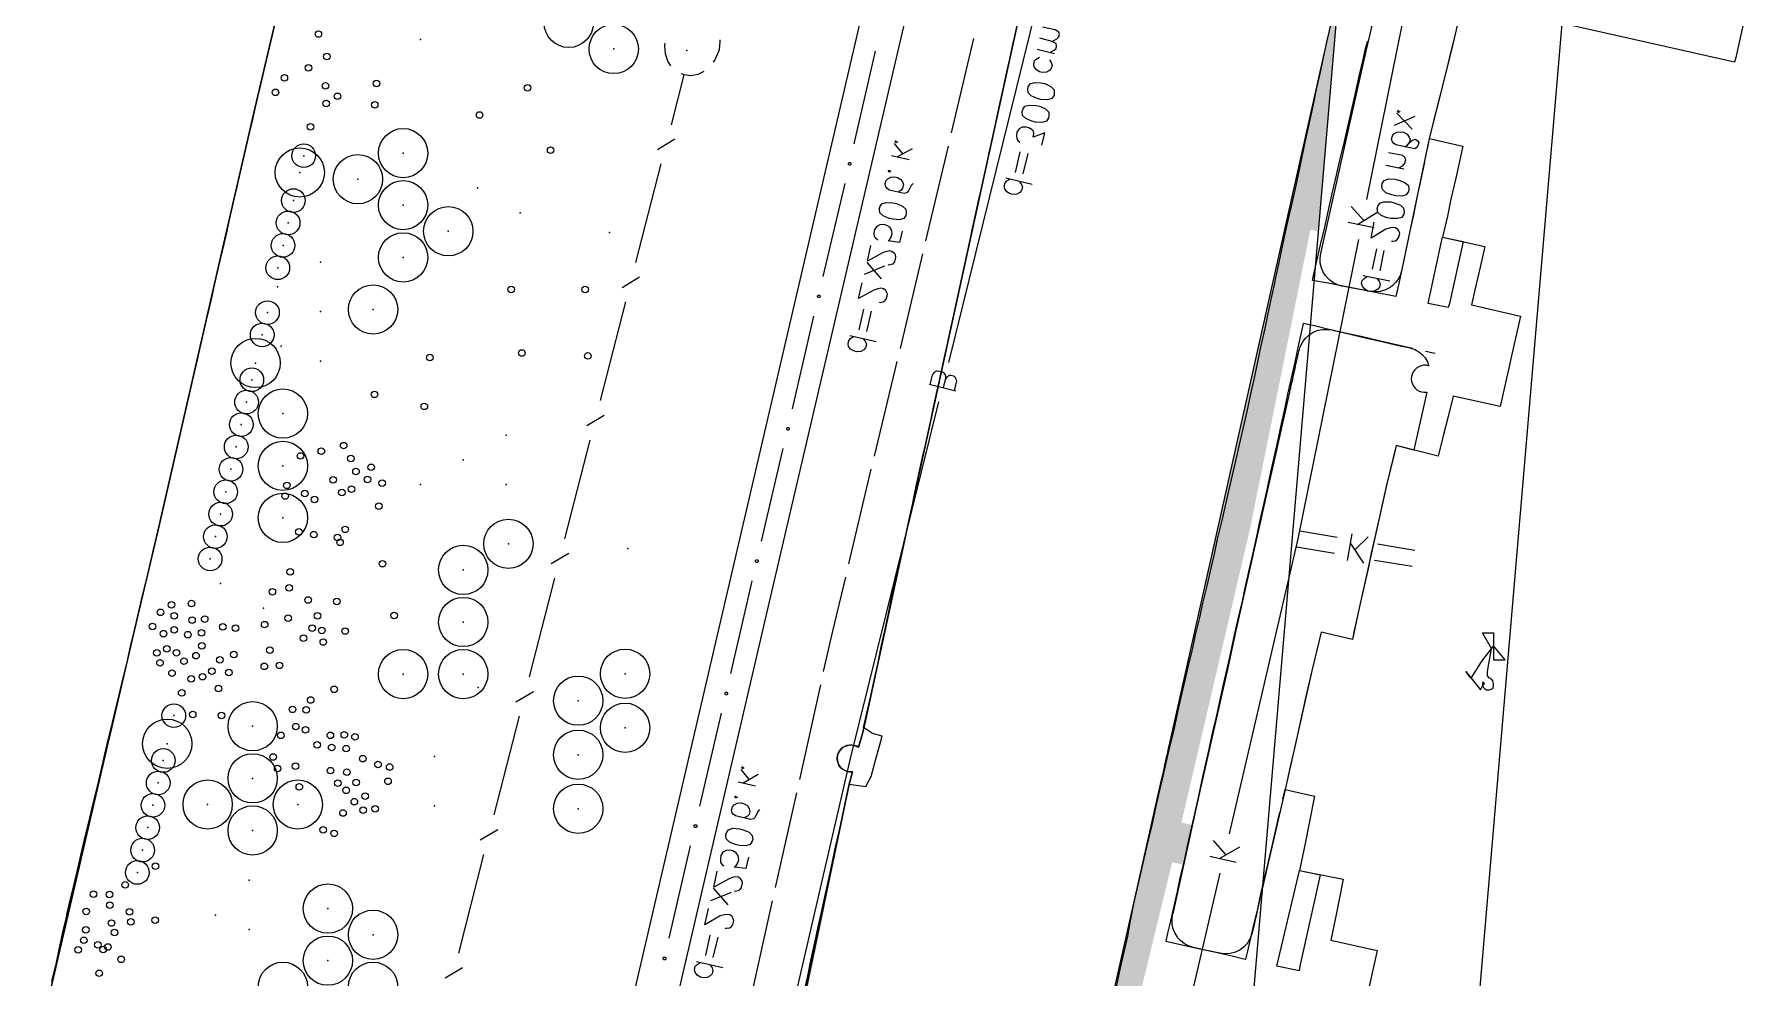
# Model space of a CAD drawing. Header units: metres. Extents: x 120 to 577, y 4 to 268.
# Drawn here: x 209.5 to 313.5, y 75.4 to 132.8 of the extents above; entities that cross this region are included whole.
import ezdxf

# ---------------------------------------------------------------- set-up
doc = ezdxf.new("R2010")
doc.units = ezdxf.units.M
for name, color, linetype in [('BOUNDARY', 7, 'Continuous'), ('BUILDING', 7, 'Continuous'), ('CURB', 7, 'Continuous'), ('ELECTR_CABLE', 7, 'Continuous'), ('ELECTR_CABLE_COMM', 7, 'Continuous'), ('GRASS', 7, 'Continuous'), ('HEAT', 7, 'Continuous'), ('LOUNGER', 7, 'Continuous'), ('NEW_BUSH', 3, 'Continuous'), ('NEW_LAWN', 82, 'Continuous'), ('NEW_TREE', 3, 'Continuous'), ('ROAD', 7, 'Continuous'), ('SEWER', 7, 'Continuous'), ('WATER_PIPELINE', 7, 'Continuous')]:
    doc.layers.add(name, color=color, linetype=linetype)

# ---------------------------------------------------------------- blocks, each defined once
blk = doc.blocks.new('ЯБЛОНЯ')
blk.add_circle((0, 0), 0.2)
blk = doc.blocks.new('ТОПОЛЬ')
blk.add_circle((0, 0), 0.2)
blk = doc.blocks.new('КЛЕН')
blk.add_circle((0, 0), 0.2)
blk = doc.blocks.new('ЛИПА')
blk.add_circle((0, 0), 0.2)
blk = doc.blocks.new('ЗЛАКИ_ОРНАМЕНТАЛЬНЫЕ')
blk.add_circle((0, 0), 0.2)

msp = doc.modelspace()

# ---------------------------------------------------------------- hatches: boundary and pattern name
at = {"layer": 'NEW_LAWN'}
for points in [[(288.44, 133.45), (288.76, 133.4), (287.69, 120.82), (287.2, 120.92), (283.53, 102.73), (279.35, 84.82), (280.04, 84.66), (279.95, 84.28), (279.5, 82.24), (278.79, 82.41), (271.7, 53.26), (272.88, 52.96), (272.72, 52.17), (272.5, 51.19), (271.86, 50.67), (271.07, 50.87), (269.47, 44.69), (268.48, 44.62)], [(248.77, 36.58), (249.52, 40.6), (250.64, 46.54), (251.13, 49.12), (255.6, 70.36), (259.13, 87.16), (259.31, 87.84)]]:
    msp.add_hatch(color=82, dxfattribs=at).paths.add_polyline_path(points)

# ---------------------------------------------------------------- linework, layer by layer
at = {"layer": 'BOUNDARY'}
msp.add_lwpolyline([(296.54, 135.16), (296.01, 132.82), (295.73, 131.68), (295.49, 130.65), (294.98, 128.62), (294.72, 127.61), (294.44, 126.46), (296.48, 126), (296.05, 124.05), (295.75, 122.77), (295.54, 121.74), (295.24, 120.47), (297.81, 119.89), (297.53, 118.63), (297.29, 117.6), (297.01, 116.35), (300, 115.66), (299.49, 113.41), (299.26, 112.4), (298.76, 110.15), (295.89, 110.79), (295.56, 109.46), (295.31, 108.45), (294.98, 107.12), (292.43, 107.77), (291.86, 105.45), (291.59, 104.28), (291.37, 103.26), (290.91, 101.22), (290.69, 100.19), (290.23, 98.15), (290.01, 97.12), (289.76, 95.96), (287.86, 96.42), (287.28, 94.06), (286.93, 92.49), (286.7, 91.48), (286.25, 89.43), (286.01, 88.4), (285.66, 86.83), (287.46, 86.43), (287.11, 84.68), (286.9, 83.65), (286.53, 81.9), (289.2, 81.38), (288.94, 80.04), (288.73, 79.01), (288.45, 77.66), (291.26, 77.03), (290.76, 74.76)], dxfattribs=at)
at = {"layer": 'BUILDING'}
for points in [[(302.53, 133.69), (293.88, 32.11), (280.24, 33.27), (288.89, 134.85)], [(298.23, 95.42), (297.67, 96.37), (298.35, 96.37), (298.35, 94.72), (299.05, 94.72), (298.35, 95.58), (298.35, 95.58), (297.67, 94.72), (297.55, 94.55), (296.97, 93.61), (296.66, 94.01), (297.55, 92.91), (297.72, 93.22), (297.79, 93.29), (297.79, 93.29), (297.72, 93.38), (297.72, 93.38), (297.67, 93.29), (297.67, 93.29), (297.67, 93.22), (297.67, 93.22), (297.72, 93.06), (297.72, 93.06), (297.79, 92.98), (297.79, 92.98), (297.92, 92.91), (297.92, 92.91), (298.11, 92.91), (298.11, 92.91), (298.3, 92.98), (298.3, 92.98), (298.35, 93.13), (298.35, 93.13), (298.35, 93.29), (298.35, 93.29), (298.3, 93.45), (298.3, 93.45), (298.23, 93.54), (298.23, 93.54), (298.11, 93.61), (298.11, 93.61), (297.99, 93.76), (297.99, 93.76), (297.99, 94.01)]]:
    msp.add_lwpolyline(points, close=True, dxfattribs=at)
msp.add_lwpolyline([(313.53, 133.34), (313.09, 131.41), (313.01, 131.11), (300.93, 133.83)], dxfattribs=at)
at = {"layer": 'CURB'}
for points in [[(223.92, 132.47), (223.66, 131.33), (223.46, 130.53), (223.2, 129.39), (223.01, 128.59), (222.96, 128.38), (222.96, 128.38), (222.75, 127.45), (222.56, 126.65), (222.29, 125.51), (222.12, 124.71), (222.01, 124.31), (222.01, 124.31), (221.86, 123.58), (221.67, 122.77), (221.4, 121.64), (221.23, 120.83), (220.97, 119.7), (220.77, 118.9), (220.51, 117.76), (220.34, 116.96), (220.08, 115.82), (219.88, 115.02), (219.62, 113.9), (219.45, 113.08), (219.19, 111.96), (218.99, 111.14), (218.73, 110.02), (218.56, 109.2), (218.29, 108.08), (218.1, 107.28), (217.84, 106.15), (217.67, 105.34), (217.4, 104.21), (217.21, 103.4), (217.11, 102.9), (217.11, 102.9), (216.95, 102.27), (216.76, 101.47), (216.5, 100.33), (216.3, 99.53), (216.02, 98.39), (215.85, 97.59), (215.57, 96.45), (215.38, 95.65), (215.12, 94.51), (214.92, 93.71), (214.66, 92.59), (214.47, 91.79), (214.19, 90.65), (214, 89.85), (213.74, 88.72), (213.54, 87.91), (213.28, 86.78), (213.09, 85.97), (212.81, 84.84), (212.62, 84.05), (212.36, 82.92), (212.16, 82.11), (211.9, 80.98), (211.71, 80.18), (211.48, 79.22), (211.48, 79.22), (211.45, 79.04), (211.26, 78.24), (211.03, 77.17), (211.03, 77.17), (211.01, 77.1), (210.84, 76.3), (210.57, 75.16)], [(256.4, 74.59), (256.58, 75.39), (256.82, 76.53), (257, 77.33), (257.24, 78.46), (257.42, 79.27), (257.66, 80.4), (257.84, 81.21), (258.08, 82.34), (258.25, 83.14), (258.52, 84.28), (258.69, 85.1), (258.94, 86.22), (259.11, 87.04), (259.13, 87.16), (259.13, 87.16), (260.14, 87.02), (260.47, 87.63), (260.77, 88.75), (261, 89.55), (261.14, 90.08), (261.14, 90.08), (260.54, 90.24), (260, 90.6), (260.25, 91.74), (260.44, 92.54), (260.68, 93.68), (260.86, 94.48), (261.1, 95.61), (261.28, 96.42), (261.52, 97.55), (261.69, 98.36), (261.94, 99.49), (262.13, 100.3), (262.38, 101.43), (262.55, 102.23), (262.8, 103.37), (262.97, 104.19), (263.21, 105.31), (263.39, 106.13), (263.63, 107.25), (263.83, 108.07), (264.07, 109.19), (264.24, 110.01), (264.49, 111.12), (264.66, 111.94), (264.91, 113.08), (265.08, 113.88), (265.33, 115.02), (265.52, 115.82), (265.76, 116.96), (265.94, 117.76), (266.18, 118.9), (266.36, 119.7), (266.55, 120.59), (266.55, 120.59), (266.6, 120.83), (266.78, 121.64), (267.02, 122.77), (267.21, 123.58), (267.46, 124.71), (267.63, 125.51), (267.88, 126.65), (268.05, 127.45), (268.3, 128.59), (268.47, 129.39), (268.73, 130.53), (268.91, 131.33), (269.15, 132.47)], [(288.21, 132.47), (288.19, 132.34), (288.19, 132.34), (287.96, 131.31), (287.79, 130.51), (287.54, 129.37), (287.37, 128.55), (287.12, 127.42), (286.95, 126.62), (286.7, 125.46), (286.53, 124.66), (286.29, 123.51), (286.11, 122.7), (285.85, 121.57), (285.67, 120.76), (285.43, 119.61), (285.26, 118.81), (285.06, 117.9), (285.06, 117.9), (285.01, 117.66), (284.84, 116.85), (284.59, 115.72), (284.42, 114.9), (284.17, 113.76), (284, 112.96), (283.75, 111.8), (283.58, 111), (283.33, 109.85), (283.14, 109.05), (282.88, 107.91), (282.71, 107.11), (282.44, 105.97), (282.25, 105.17), (281.99, 104.02), (281.8, 103.21), (281.53, 102.08), (281.36, 101.27), (281.1, 100.12), (280.91, 99.32), (280.64, 98.18), (280.47, 97.38), (280.19, 96.24), (280.02, 95.44), (279.75, 94.29), (279.56, 93.48), (279.3, 92.35), (279.12, 91.55), (278.86, 90.39), (278.67, 89.59), (278.41, 88.45), (278.22, 87.65), (277.95, 86.52), (277.78, 85.71), (277.52, 84.56), (277.33, 83.76), (277.06, 82.62), (276.87, 81.82), (276.61, 80.68), (276.44, 79.88), (276.21, 78.73), (276.07, 77.91), (276.03, 77.71), (276.03, 77.71), (275.81, 76.77), (275.63, 75.97), (275.37, 74.81)], [(294.14, 125.03), (293.88, 123.79), (293.71, 122.98), (293.45, 121.72), (293.27, 120.92), (293.01, 119.68), (292.85, 118.88), (292.59, 117.64), (292.4, 116.85), (291.16, 117.1), (290.34, 117.25), (289.1, 117.5), (288.28, 117.66), (287.32, 117.83), (287.32, 117.83), (287.39, 118.13), (287.58, 118.93), (287.86, 120.17), (288.05, 120.97), (288.33, 122.2), (288.5, 123.02), (288.8, 124.24), (288.98, 125.04), (289.27, 126.28), (289.45, 127.09), (289.74, 128.33), (289.92, 129.13), (290.2, 130.37), (290.39, 131.17), (290.56, 131.96), (290.56, 131.96), (290.69, 132.41)], [(294.44, 126.46), (294.3, 125.83)], [(293.41, 113.69), (292.26, 113.95), (291.46, 114.13), (290.3, 114.41), (289.5, 114.58), (288.33, 114.84), (287.53, 115.04), (286.76, 115.21), (286.76, 115.21), (286.67, 114.83), (286.5, 114.02), (286.25, 112.85), (286.08, 112.05), (285.81, 110.9), (285.64, 110.09), (285.39, 108.92), (285.22, 108.12), (284.96, 106.97), (284.78, 106.16), (284.52, 104.99), (284.35, 104.19), (284.08, 103.04), (283.91, 102.23), (283.65, 101.06), (283.47, 100.26), (283.21, 99.11), (283.04, 98.3), (282.77, 97.13), (282.58, 96.33), (282.34, 95.18), (282.15, 94.37), (281.9, 93.22), (281.71, 92.4), (281.47, 91.25), (281.27, 90.45), (281.01, 89.29), (280.84, 88.49), (280.57, 87.32), (280.4, 86.52), (280.14, 85.36), (279.96, 84.56), (279.7, 83.39), (279.53, 82.59), (279.26, 81.43), (279.09, 80.63), (278.83, 79.46), (278.65, 78.66), (278.51, 78.08), (278.51, 78.08), (278.41, 77.59), (278.41, 77.59), (278.5, 77.57), (279.3, 77.4), (280.47, 77.14), (281.27, 76.96), (282.43, 76.7), (283.23, 76.51), (283.28, 76.51), (283.28, 76.51), (283.4, 76.98), (283.4, 76.98), (283.54, 77.61), (283.72, 78.41), (284, 79.56), (284.17, 80.37), (284.43, 81.52), (284.63, 82.34), (284.89, 83.49), (285.08, 84.3), (285.34, 85.45)], [(294.79, 113.38), (294.21, 113.5)], [(285.53, 86.25), (285.66, 86.83)]]:
    msp.add_lwpolyline(points, dxfattribs=at)
at = {"layer": 'ELECTR_CABLE'}
for points in [[(265.36, 126.81), (266.72, 132.55)], [(263.79, 120.24), (265.17, 126)], [(262.24, 113.69), (263.6, 119.44)], [(260.66, 107.12), (262.04, 112.89)], [(259.11, 100.57), (260.47, 106.34)], [(257.57, 94.01), (258.11, 96.4), (258.11, 96.4), (258.92, 99.77)], [(256.11, 87.44), (257.4, 93.2)], [(254.64, 80.86), (255.93, 86.62)], [(253.17, 74.27), (254.46, 80.05)]]:
    msp.add_lwpolyline(points, dxfattribs=at)
at = {"layer": 'ELECTR_CABLE_COMM'}
for points in [[(248.26, 130.89), (248.09, 131.17), (248.09, 131.17), (247.95, 131.63), (247.95, 131.63), (247.91, 132.12), (247.91, 132.12), (247.93, 132.27)], [(251.25, 132.48), (251.25, 132.38), (251.25, 132.38), (251.2, 131.87), (251.2, 131.87), (251.16, 131.77)], [(251.16, 131.77), (250.97, 131.3), (250.97, 131.3), (250.85, 131.12)], [(248.3, 127.31), (249.07, 130.34)], [(250.27, 130.54), (249.92, 130.37), (249.92, 130.37), (249.49, 130.28), (249.49, 130.28), (249.07, 130.34), (249.07, 130.34), (248.91, 130.4)], [(247.46, 125.81), (248.51, 126.44)], [(246.13, 118.91), (247.67, 124.92)], [(245.3, 117.39), (246.36, 118.04)], [(243.99, 110.51), (245.52, 116.52)], [(243.15, 108.99), (244.21, 109.62)], [(241.82, 102.09), (243.36, 108.1)], [(240.98, 100.59), (242.05, 101.22)], [(239.67, 93.69), (241.21, 99.7)], [(238.83, 92.17), (239.9, 92.8)], [(237.51, 85.29), (239.06, 91.3)], [(236.67, 83.77), (237.73, 84.4)], [(235.36, 76.87), (236.89, 82.88)], [(234.52, 75.37), (235.58, 76)]]:
    msp.add_lwpolyline(points, dxfattribs=at)
at = {"layer": 'GRASS'}
for points in [[(209.51, 70.36), (213.42, 87.16), (213.6, 87.9), (213.61, 87.93), (213.61, 87.98), (213.63, 88.07), (213.67, 88.17), (213.7, 88.3), (213.74, 88.44), (213.77, 88.59), (213.81, 88.75), (213.84, 88.91), (213.88, 89.05), (213.89, 89.17), (213.93, 89.29), (213.95, 89.38), (213.96, 89.47), (213.98, 89.52), (213.98, 89.54), (214.19, 90.39), (217.11, 102.9), (220.93, 119.56), (222.96, 128.38), (228.06, 149.95)], [(272.98, 149.95), (268.26, 128.38), (266.32, 119.56), (262.69, 102.9), (259.97, 90.39), (259.74, 89.54), (259.74, 89.52), (259.72, 89.47), (259.7, 89.4), (259.58, 89.47), (259.44, 89.52), (259.28, 89.54), (259.14, 89.54), (258.99, 89.52), (258.87, 89.47), (258.73, 89.38), (258.62, 89.29), (258.53, 89.17), (258.46, 89.05), (258.41, 88.91), (258.39, 88.75), (258.41, 88.59), (258.45, 88.44), (258.52, 88.3), (258.6, 88.17), (258.73, 88.07), (258.87, 87.98), (259.01, 87.93), (259.13, 87.9), (259.32, 87.9), (259.13, 87.16), (255.6, 70.36)], [(296.54, 135.16), (296.01, 132.82), (295.77, 131.78), (294.44, 126.46), (292.97, 119.47), (292.9, 119.18), (292.85, 118.88), (292.78, 118.6), (292.75, 118.44), (292.73, 118.34), (292.66, 118.13), (292.64, 118.09), (292.52, 117.88), (292.5, 117.85), (292.38, 117.71), (292.29, 117.6), (292.26, 117.57), (292.15, 117.48), (292.14, 117.48), (292.05, 117.39), (291.77, 117.25), (291.46, 117.15), (291.44, 117.15), (291.14, 117.13), (290.83, 117.15), (290.81, 117.15), (290.34, 117.25), (289.55, 117.39), (289.17, 117.48), (289.11, 117.48), (288.84, 117.57), (288.77, 117.6), (288.57, 117.71), (288.38, 117.85), (288.35, 117.88), (288.15, 118.09), (288.12, 118.13), (287.98, 118.34), (287.94, 118.44), (287.87, 118.6), (287.8, 118.88), (287.8, 119.18), (287.84, 119.47), (289.39, 126.46), (290.6, 131.78), (290.83, 132.82), (291.37, 135.16)]]:
    msp.add_lwpolyline(points, dxfattribs=at)
for points in [[(295.19, 120.19), (295.24, 120.47), (296.5, 120.19), (295.66, 116.43), (295.59, 116.17), (294.37, 116.43)], [(282.39, 76.86), (282.32, 76.84), (282.01, 76.82), (281.81, 76.84), (281.69, 76.86), (281.38, 76.93), (280.71, 77.07), (280.07, 77.22), (279.91, 77.28), (279.79, 77.31), (279.54, 77.43), (279.44, 77.52), (279.3, 77.63), (279.14, 77.8), (279.11, 77.84), (278.97, 78.08), (278.95, 78.1), (278.85, 78.34), (278.79, 78.62), (278.78, 78.92), (278.81, 79.2), (278.86, 79.37), (280.52, 86.83), (282.15, 94.06), (282.67, 96.42), (284.7, 105.45), (285.15, 107.49), (285.22, 107.77), (285.94, 111.02), (285.95, 111.04), (285.95, 111.09), (285.97, 111.16), (286.01, 111.26), (286.02, 111.39), (286.06, 111.53), (286.09, 111.67), (286.13, 111.82), (286.16, 111.98), (286.2, 112.12), (286.22, 112.26), (286.25, 112.38), (286.27, 112.49), (286.29, 112.57), (286.3, 112.63), (286.3, 112.66), (286.36, 112.87), (286.41, 113.11), (286.46, 113.31), (286.5, 113.48), (286.51, 113.57), (286.53, 113.62), (286.56, 113.71), (286.56, 113.74), (286.6, 113.83), (286.74, 114.09), (286.91, 114.32), (287.12, 114.51), (287.37, 114.67), (287.63, 114.77), (287.67, 114.79), (287.79, 114.81), (287.93, 114.84), (288.29, 114.84), (288.49, 114.81), (288.61, 114.79), (288.63, 114.77), (289.11, 114.67), (289.78, 114.51), (290.63, 114.32), (291.63, 114.09), (292.75, 113.83), (293.2, 113.74), (293.31, 113.71), (293.57, 113.62), (293.66, 113.57), (293.8, 113.48), (294, 113.31), (294.18, 113.11), (294.32, 112.87), (294.39, 112.66), (294.41, 112.63), (294.39, 112.63), (294.25, 112.66), (294.09, 112.66), (293.95, 112.63), (293.8, 112.57), (293.67, 112.49), (293.55, 112.38), (293.46, 112.26), (293.39, 112.12), (293.36, 111.98), (293.34, 111.82), (293.36, 111.67), (293.41, 111.53), (293.48, 111.39), (293.57, 111.26), (293.69, 111.16), (293.83, 111.09), (293.97, 111.04), (294.13, 111.02), (294.28, 111.02), (293.55, 107.77), (293.5, 107.49), (292.43, 107.77), (292.36, 107.49), (291.86, 105.45), (289.85, 96.42), (289.76, 95.96), (287.86, 96.42), (287.28, 94.06), (285.66, 86.83), (283.95, 79.37), (283.91, 79.2), (283.84, 78.92), (283.77, 78.62), (283.72, 78.34), (283.65, 78.1), (283.65, 78.08), (283.56, 77.84), (283.56, 77.8), (283.46, 77.63), (283.39, 77.52), (283.33, 77.43), (283.21, 77.31), (283.18, 77.28), (283.11, 77.22), (282.93, 77.07), (282.64, 76.93)], [(287.8, 81.64), (286.56, 76.07), (286.51, 75.79), (285.15, 76.07), (286.48, 81.64), (286.53, 81.9)]]:
    msp.add_lwpolyline(points, close=True, dxfattribs=at)
at = {"layer": 'HEAT'}
for points in [[(231.08, 11.19), (238.24, 41.04), (242.9, 61), (251.57, 98.23), (261.8, 142.18), (273.69, 193.23), (239.83, 205.94), (242.68, 216.18), (245.77, 227.37)], [(256.7, 4.24), (233.61, 10.46), (233.61, 10.46), (240.82, 40.44), (240.82, 40.44), (245.47, 60.41), (245.47, 60.41), (254.13, 97.64), (254.13, 97.64), (264.37, 141.57), (264.37, 141.57), (276.78, 194.89), (276.78, 194.89), (243.02, 207.57), (243.02, 207.57), (245.23, 215.48), (245.23, 215.48), (248.42, 227.04)], [(259.42, 126.14), (260.73, 131.78)], [(262.39, 125.53), (261.89, 126.16)], [(262.08, 126.27), (261.97, 126.21), (261.97, 126.21), (261.92, 126.3), (261.92, 126.3), (262.01, 126.35)], [(259.23, 124.93), (259.23, 124.89), (259.2, 124.85), (259.15, 124.85), (259.15, 124.85), (259.11, 124.85), (259.08, 124.89), (259.08, 124.93), (259.08, 124.93), (259.08, 124.97), (259.11, 125.01), (259.15, 125.01), (259.15, 125.01), (259.2, 125.01), (259.23, 124.97), (259.23, 124.93)], [(262.78, 125.17), (261.71, 125.41)], [(262.95, 125.85), (262.03, 125.34)], [(263.02, 123.72), (262.9, 123.61), (262.9, 123.61), (262.74, 123.28), (262.74, 123.28), (262.64, 123.16), (262.64, 123.16), (262.48, 123.12), (262.48, 123.12), (261.56, 123.33), (261.56, 123.33), (261.42, 123.44), (261.42, 123.44), (261.36, 123.52), (261.36, 123.52), (261.31, 123.68), (261.31, 123.68), (261.36, 123.89), (261.36, 123.89), (261.47, 124.01), (261.47, 124.01), (261.66, 124.12), (261.66, 124.12), (261.9, 124.14), (261.9, 124.14), (262.06, 124.1), (262.06, 124.1), (262.27, 123.98), (262.27, 123.98), (262.32, 123.89), (262.32, 123.89), (262.39, 123.8), (262.39, 123.8), (262.43, 123.65), (262.43, 123.65), (262.38, 123.44), (262.38, 123.44), (262.27, 123.31), (262.27, 123.31), (262.1, 123.21)], [(261.66, 124.48), (261.57, 124.43), (261.57, 124.43), (261.5, 124.52), (261.5, 124.52), (261.59, 124.55)], [(257.54, 118.07), (258.87, 123.73)], [(262.57, 121.79), (262.45, 121.6), (262.45, 121.6), (262.18, 121.52), (262.18, 121.52), (261.78, 121.55), (261.78, 121.55), (261.56, 121.6), (261.56, 121.6), (261.19, 121.76), (261.19, 121.76), (261, 121.95), (261, 121.95), (260.96, 122.16), (260.96, 122.16), (261, 122.3), (261, 122.3), (261.12, 122.49), (261.12, 122.49), (261.38, 122.58), (261.38, 122.58), (261.78, 122.56), (261.78, 122.56), (262.01, 122.51), (262.01, 122.51), (262.38, 122.35), (262.38, 122.35), (262.57, 122.16), (262.57, 122.16), (262.6, 121.93), (262.6, 121.93), (262.57, 121.79)], [(262.34, 120.83), (262.18, 120.14), (262.18, 120.14), (261.49, 120.24), (261.49, 120.24), (261.57, 120.29), (261.57, 120.29), (261.69, 120.47), (261.69, 120.47), (261.75, 120.68), (261.75, 120.68), (261.71, 120.9), (261.71, 120.9), (261.59, 121.08), (261.59, 121.08), (261.38, 121.2), (261.38, 121.2), (261.22, 121.24), (261.22, 121.24), (260.98, 121.22), (260.98, 121.22), (260.8, 121.11), (260.8, 121.11), (260.66, 120.92), (260.66, 120.92), (260.63, 120.73), (260.63, 120.73), (260.65, 120.5), (260.65, 120.5), (260.72, 120.42), (260.72, 120.42), (260.86, 120.31)], [(261.47, 118.79), (261.54, 118.77), (261.54, 118.77), (261.71, 118.81), (261.71, 118.81), (261.8, 118.84), (261.8, 118.84), (261.9, 118.97), (261.9, 118.97), (261.97, 119.24), (261.97, 119.24), (261.94, 119.4), (261.94, 119.4), (261.87, 119.49), (261.87, 119.49), (261.73, 119.59), (261.73, 119.59), (261.57, 119.63), (261.57, 119.63), (261.42, 119.59), (261.42, 119.59), (261.15, 119.51), (261.15, 119.51), (260.23, 119), (260.23, 119), (260.45, 119.96)], [(261.28, 118.69), (260.04, 118.18)], [(261.1, 117.92), (260.21, 118.93)], [(260.94, 116.5), (261.01, 116.49), (261.01, 116.49), (261.19, 116.52), (261.19, 116.52), (261.28, 116.57), (261.28, 116.57), (261.38, 116.69), (261.38, 116.69), (261.45, 116.97), (261.45, 116.97), (261.4, 117.13), (261.4, 117.13), (261.35, 117.22), (261.35, 117.22), (261.21, 117.32), (261.21, 117.32), (261.05, 117.36), (261.05, 117.36), (260.87, 117.32), (260.87, 117.32), (260.63, 117.24), (260.63, 117.24), (259.7, 116.73), (259.7, 116.73), (259.91, 117.69)], [(257.35, 116.86), (257.35, 116.82), (257.31, 116.78), (257.27, 116.78), (257.27, 116.78), (257.22, 116.78), (257.19, 116.82), (257.19, 116.86), (257.19, 116.86), (257.19, 116.9), (257.22, 116.94), (257.27, 116.94), (257.27, 116.94), (257.31, 116.94), (257.35, 116.9), (257.35, 116.86)], [(255.67, 110.01), (256.98, 115.66)], [(259.74, 114.83), (260.02, 116.07)], [(260.19, 114.72), (260.49, 115.96)], [(260.77, 114.08), (259.16, 114.46)], [(260, 114.25), (260.12, 114.09), (260.12, 114.09), (260.18, 113.94), (260.18, 113.94), (260.12, 113.73), (260.12, 113.73), (260.02, 113.6), (260.02, 113.6), (259.83, 113.5), (259.83, 113.5), (259.58, 113.48), (259.58, 113.48), (259.44, 113.52), (259.44, 113.52), (259.21, 113.64), (259.21, 113.64), (259.09, 113.81), (259.09, 113.81), (259.06, 113.97), (259.06, 113.97), (259.11, 114.18), (259.11, 114.18), (259.21, 114.3), (259.21, 114.3), (259.39, 114.41)], [(255.48, 108.79), (255.48, 108.75), (255.44, 108.71), (255.4, 108.71), (255.4, 108.71), (255.36, 108.71), (255.32, 108.75), (255.32, 108.79), (255.32, 108.79), (255.32, 108.84), (255.36, 108.87), (255.4, 108.87), (255.4, 108.87), (255.44, 108.87), (255.48, 108.84), (255.48, 108.79)], [(253.78, 101.95), (255.11, 107.6)], [(253.59, 100.74), (253.59, 100.7), (253.56, 100.66), (253.51, 100.66), (253.51, 100.66), (253.47, 100.66), (253.43, 100.7), (253.43, 100.74), (253.43, 100.74), (253.43, 100.78), (253.47, 100.82), (253.51, 100.82), (253.51, 100.82), (253.56, 100.82), (253.59, 100.78), (253.59, 100.74)], [(251.91, 93.89), (252.86, 97.94), (252.86, 97.94), (253.22, 99.54)], [(251.72, 92.67), (251.72, 92.63), (251.69, 92.59), (251.64, 92.59), (251.64, 92.59), (251.6, 92.59), (251.57, 92.63), (251.57, 92.67), (251.57, 92.67), (251.57, 92.72), (251.6, 92.75), (251.64, 92.75), (251.64, 92.75), (251.69, 92.75), (251.72, 92.72), (251.72, 92.67)], [(250.03, 85.82), (251.36, 91.48)], [(253.05, 87.42), (252.54, 88.05)], [(252.74, 88.16), (252.63, 88.1), (252.63, 88.1), (252.58, 88.19), (252.58, 88.19), (252.67, 88.24)], [(253.59, 87.74), (252.67, 87.21)], [(252.32, 86.36), (252.21, 86.31), (252.21, 86.31), (252.16, 86.39), (252.16, 86.39), (252.25, 86.45)], [(253.43, 87.04), (252.37, 87.28)], [(253.66, 85.61), (253.56, 85.49), (253.56, 85.49), (253.4, 85.15), (253.4, 85.15), (253.29, 85.05), (253.29, 85.05), (253.12, 85.01), (253.12, 85.01), (252.21, 85.22), (252.21, 85.22), (252.07, 85.33), (252.07, 85.33), (252, 85.42), (252, 85.42), (251.97, 85.57), (251.97, 85.57), (252.02, 85.78), (252.02, 85.78), (252.12, 85.89), (252.12, 85.89), (252.3, 85.99), (252.3, 85.99), (252.56, 86.01), (252.56, 86.01), (252.7, 85.97), (252.7, 85.97), (252.93, 85.85), (252.93, 85.85), (252.98, 85.76), (252.98, 85.76), (253.03, 85.68), (253.03, 85.68), (253.08, 85.52), (253.08, 85.52), (253.03, 85.31), (253.03, 85.31), (252.93, 85.21), (252.93, 85.21), (252.74, 85.1)], [(249.84, 84.6), (249.84, 84.56), (249.8, 84.52), (249.76, 84.52), (249.76, 84.52), (249.71, 84.52), (249.68, 84.56), (249.68, 84.6), (249.68, 84.6), (249.68, 84.65), (249.71, 84.68), (249.76, 84.68), (249.76, 84.68), (249.8, 84.68), (249.84, 84.65), (249.84, 84.6)], [(253.22, 83.69), (253.1, 83.49), (253.1, 83.49), (252.84, 83.41), (252.84, 83.41), (252.44, 83.42), (252.44, 83.42), (252.21, 83.48), (252.21, 83.48), (251.84, 83.63), (251.84, 83.63), (251.63, 83.83), (251.63, 83.83), (251.62, 84.05), (251.62, 84.05), (251.65, 84.19), (251.65, 84.19), (251.77, 84.38), (251.77, 84.38), (252.04, 84.47), (252.04, 84.47), (252.44, 84.44), (252.44, 84.44), (252.67, 84.38), (252.67, 84.38), (253.03, 84.23), (253.03, 84.23), (253.22, 84.04), (253.22, 84.04), (253.26, 83.81), (253.26, 83.81), (253.22, 83.69)], [(248.16, 77.77), (249.47, 83.41)], [(253, 82.71), (252.84, 82.03), (252.84, 82.03), (252.12, 82.11), (252.12, 82.11), (252.23, 82.17), (252.23, 82.17), (252.35, 82.36), (252.35, 82.36), (252.4, 82.57), (252.4, 82.57), (252.37, 82.8), (252.37, 82.8), (252.25, 82.97), (252.25, 82.97), (252.04, 83.09), (252.04, 83.09), (251.88, 83.13), (251.88, 83.13), (251.63, 83.11), (251.63, 83.11), (251.44, 83.01), (251.44, 83.01), (251.32, 82.81), (251.32, 82.81), (251.29, 82.6), (251.29, 82.6), (251.3, 82.38), (251.3, 82.38), (251.37, 82.29), (251.37, 82.29), (251.5, 82.18)], [(252.12, 80.66), (252.19, 80.65), (252.19, 80.65), (252.37, 80.68), (252.37, 80.68), (252.46, 80.73), (252.46, 80.73), (252.56, 80.86), (252.56, 80.86), (252.63, 81.14), (252.63, 81.14), (252.58, 81.29), (252.58, 81.29), (252.53, 81.38), (252.53, 81.38), (252.39, 81.49), (252.39, 81.49), (252.23, 81.52), (252.23, 81.52), (252.07, 81.49), (252.07, 81.49), (251.81, 81.4), (251.81, 81.4), (250.88, 80.89), (250.88, 80.89), (251.09, 81.85)], [(251.93, 80.56), (250.69, 80.05)], [(251.76, 79.81), (250.87, 80.82)], [(251.58, 78.39), (251.67, 78.38), (251.67, 78.38), (251.83, 78.41), (251.83, 78.41), (251.93, 78.46), (251.93, 78.46), (252.04, 78.59), (252.04, 78.59), (252.11, 78.85), (252.11, 78.85), (252.05, 79.01), (252.05, 79.01), (252, 79.09), (252, 79.09), (251.86, 79.2), (251.86, 79.2), (251.7, 79.23), (251.7, 79.23), (251.53, 79.2), (251.53, 79.2), (251.27, 79.13), (251.27, 79.13), (250.34, 78.6), (250.34, 78.6), (250.57, 79.58)], [(250.39, 76.72), (250.67, 77.96)], [(250.85, 76.61), (251.15, 77.85)], [(247.97, 76.55), (247.97, 76.51), (247.93, 76.47), (247.89, 76.47), (247.89, 76.47), (247.85, 76.47), (247.81, 76.51), (247.81, 76.55), (247.81, 76.55), (247.81, 76.6), (247.85, 76.63), (247.89, 76.63), (247.89, 76.63), (247.93, 76.63), (247.97, 76.6), (247.97, 76.55)], [(250.66, 76.14), (250.78, 75.97), (250.78, 75.97), (250.83, 75.81), (250.83, 75.81), (250.78, 75.6), (250.78, 75.6), (250.67, 75.48), (250.67, 75.48), (250.48, 75.39), (250.48, 75.39), (250.24, 75.37), (250.24, 75.37), (250.08, 75.41), (250.08, 75.41), (249.87, 75.53), (249.87, 75.53), (249.75, 75.7), (249.75, 75.7), (249.71, 75.86), (249.71, 75.86), (249.75, 76.05), (249.75, 76.05), (249.87, 76.18), (249.87, 76.18), (250.05, 76.28)], [(251.43, 75.97), (249.82, 76.33)]]:
    msp.add_lwpolyline(points, dxfattribs=at)
at = {"layer": 'LOUNGER'}
for p in [(244.54, 120.75), (224.54, 113.82), (236.54, 93.04), (220.54, 79.18)]:
    msp.add_point(p, dxfattribs=at)
at = {"layer": 'NEW_BUSH'}
for centre in [(225.92, 125.42), (225.29, 122.69), (224.97, 121.33), (224.66, 119.96), (224.34, 118.6), (223.71, 115.87), (223.39, 114.51), (222.76, 111.78), (222.44, 110.42), (222.12, 109.05), (221.81, 107.69), (221.49, 106.33), (221.17, 104.96), (220.86, 103.6), (220.54, 102.23), (220.22, 100.87), (218.01, 91.33), (217.37, 88.6), (217.06, 87.23), (216.74, 85.87), (216.42, 84.51), (216.11, 83.14), (215.79, 81.78)]:
    msp.add_circle(centre, 0.72, dxfattribs=at)
for p in [(225.92, 125.42), (225.29, 122.69), (224.97, 121.33), (224.66, 119.96), (224.34, 118.6), (223.71, 115.87), (223.39, 114.51), (222.76, 111.78), (222.44, 110.42), (222.12, 109.05), (221.81, 107.69), (221.49, 106.33), (221.17, 104.96), (220.86, 103.6), (220.54, 102.23), (220.22, 100.87), (218.01, 91.33), (217.37, 88.6), (217.06, 87.23), (216.74, 85.87), (216.42, 84.51), (216.11, 83.14), (215.79, 81.78)]:
    msp.add_point(p, dxfattribs=at)
at = {"layer": 'NEW_TREE'}
for centre in [(242.05, 133.51), (244.79, 131.92), (231.97, 125.58), (225.68, 124.4), (229.22, 123.99), (231.97, 122.41), (234.72, 120.82), (231.97, 119.23), (230.14, 116.06), (222.99, 112.8), (224.65, 109.72), (224.65, 106.54), (224.65, 103.37), (238.38, 101.79), (235.63, 100.2), (235.63, 97.03), (231.97, 93.86), (235.63, 93.86), (245.48, 93.88), (242.63, 92.24), (222.81, 90.68), (245.48, 90.59), (217.61, 89.62), (242.63, 88.95), (222.81, 87.51), (220.07, 85.92), (225.56, 85.92), (242.63, 85.66), (222.81, 84.34), (227.39, 79.58), (230.14, 77.99), (227.39, 76.41), (224.65, 74.82), (230.14, 74.82)]:
    msp.add_circle(centre, 1.5, dxfattribs=at)
for p in [(244.79, 131.92), (231.97, 125.58), (225.68, 124.4), (229.22, 123.99), (231.97, 122.41), (234.72, 120.82), (231.97, 119.23), (230.14, 116.06), (222.99, 112.8), (224.65, 109.72), (224.65, 106.54), (224.65, 103.37), (238.38, 101.79), (235.63, 100.2), (235.63, 97.03), (231.97, 93.86), (235.63, 93.86), (245.48, 93.88), (242.63, 92.24), (222.81, 90.68), (245.48, 90.59), (217.61, 89.62), (242.63, 88.95), (222.81, 87.51), (220.07, 85.92), (225.56, 85.92), (242.63, 85.66), (222.81, 84.34), (227.39, 79.58), (230.14, 77.99), (227.39, 76.41)]:
    msp.add_point(p, dxfattribs=at)
at = {"layer": 'ROAD'}
for points in [[(229.75, 157.11), (222.96, 128.38), (221.19, 120.73), (217.11, 102.9), (215.78, 97.24), (214.71, 92.68), (209.51, 70.36)], [(252.54, 55.88), (257.61, 79.91), (259.13, 87.16), (259.32, 87.9), (259.13, 87.9), (259.01, 87.93), (258.85, 87.98), (258.71, 88.07), (258.6, 88.17), (258.5, 88.31), (258.45, 88.45), (258.39, 88.61), (258.39, 88.77), (258.41, 88.93), (258.48, 89.08), (258.55, 89.22), (258.67, 89.33), (258.74, 89.4), (258.8, 89.43), (258.88, 89.47), (258.94, 89.5), (259.04, 89.52), (259.09, 89.54), (259.25, 89.55), (259.32, 89.54), (259.41, 89.52), (259.49, 89.5), (259.56, 89.47), (259.63, 89.43), (259.7, 89.4), (259.97, 90.39), (266.32, 119.56), (269.12, 132.34), (272.98, 149.95)], [(292.21, 149.95), (288.19, 132.34), (285.32, 119.56), (278.79, 90.39), (278.57, 89.4), (278.55, 89.33), (278.53, 89.22), (278.5, 89.08), (278.46, 88.93), (278.43, 88.77), (278.39, 88.61), (278.36, 88.45), (278.32, 88.31), (278.29, 88.17), (278.27, 88.07), (278.25, 87.98), (278.23, 87.93), (278.23, 87.9), (278.06, 87.16), (276.44, 79.91), (271.02, 55.88)]]:
    msp.add_lwpolyline(points, dxfattribs=at)
at = {"layer": 'SEWER'}
for points in [[(290.63, 122.76), (294.32, 141.01)], [(293.39, 127.03), (292.47, 128.01)], [(292.66, 128.12), (292.56, 128.06), (292.56, 128.06), (292.5, 128.15), (292.5, 128.15), (292.59, 128.2)], [(293.55, 127.8), (292.31, 127.26)], [(292.94, 125.97), (293.11, 126.07), (293.11, 126.07), (293.22, 126.2), (293.22, 126.2), (293.41, 126.37), (293.41, 126.37), (293.59, 126.42), (293.59, 126.42), (293.73, 126.32), (293.73, 126.32), (293.8, 126.23), (293.8, 126.23), (293.74, 126.02), (293.74, 126.02), (293.64, 125.9), (293.64, 125.9), (293.55, 125.85), (293.55, 125.85), (292.4, 126.09), (292.4, 126.09), (292.26, 126.18), (292.26, 126.18), (292.19, 126.27), (292.19, 126.27), (292.14, 126.42), (292.14, 126.42), (292.19, 126.63), (292.19, 126.63), (292.29, 126.75), (292.29, 126.75), (292.47, 126.86), (292.47, 126.86), (292.71, 126.88), (292.71, 126.88), (292.87, 126.86), (292.87, 126.86), (293.1, 126.74), (293.1, 126.74), (293.22, 126.56), (293.22, 126.56), (293.27, 126.41), (293.27, 126.41), (293.22, 126.2)], [(292.89, 124.61), (291.8, 124.83)], [(292.59, 124.68), (292.85, 124.83), (292.85, 124.83), (292.96, 124.96), (292.96, 124.96), (293.01, 125.17), (293.01, 125.17), (292.96, 125.32), (292.96, 125.32), (292.82, 125.43), (292.82, 125.43), (291.96, 125.6)], [(293.17, 123.24), (293.04, 123.05), (293.04, 123.05), (292.78, 122.96), (292.78, 122.96), (292.4, 122.98), (292.4, 122.98), (292.15, 123.03), (292.15, 123.03), (291.79, 123.17), (291.79, 123.17), (291.59, 123.37), (291.59, 123.37), (291.56, 123.59), (291.56, 123.59), (291.58, 123.72), (291.58, 123.72), (291.7, 123.91), (291.7, 123.91), (291.96, 124.01), (291.96, 124.01), (292.36, 124), (292.36, 124), (292.59, 123.94), (292.59, 123.94), (292.96, 123.8), (292.96, 123.8), (293.17, 123.61), (293.17, 123.61), (293.2, 123.38), (293.2, 123.38), (293.17, 123.24)], [(290.46, 121.48), (289.69, 122.32)], [(290.06, 121.24), (291.3, 122)], [(292.89, 121.86), (292.76, 121.67), (292.76, 121.67), (292.5, 121.59), (292.5, 121.59), (292.1, 121.6), (292.1, 121.6), (291.87, 121.64), (291.87, 121.64), (291.51, 121.79), (291.51, 121.79), (291.3, 121.97), (291.3, 121.97), (291.26, 122.2), (291.26, 122.2), (291.3, 122.34), (291.3, 122.34), (291.42, 122.53), (291.42, 122.53), (291.68, 122.62), (291.68, 122.62), (292.07, 122.62), (292.07, 122.62), (292.31, 122.56), (292.31, 122.56), (292.68, 122.41), (292.68, 122.41), (292.87, 122.23), (292.87, 122.23), (292.9, 122), (292.9, 122), (292.89, 121.86)], [(291.09, 121.03), (289.5, 121.36)], [(292.14, 120.22), (292.22, 120.21), (292.22, 120.21), (292.38, 120.24), (292.38, 120.24), (292.47, 120.29), (292.47, 120.29), (292.57, 120.42), (292.57, 120.42), (292.64, 120.69), (292.64, 120.69), (292.59, 120.85), (292.59, 120.85), (292.52, 120.92), (292.52, 120.92), (292.38, 121.03), (292.38, 121.03), (292.24, 121.06), (292.24, 121.06), (292.07, 121.03), (292.07, 121.03), (291.8, 120.94), (291.8, 120.94), (290.9, 120.4), (290.9, 120.4), (291.09, 121.38)], [(286.46, 102.09), (290.15, 120.33)], [(290.98, 118.51), (291.25, 119.75)], [(291.44, 118.41), (291.7, 119.65)], [(291.26, 117.93), (291.39, 117.78), (291.39, 117.78), (291.44, 117.62), (291.44, 117.62), (291.4, 117.41), (291.4, 117.41), (291.3, 117.29), (291.3, 117.29), (291.11, 117.18), (291.11, 117.18), (290.86, 117.15), (290.86, 117.15), (290.7, 117.18), (290.7, 117.18), (290.49, 117.31), (290.49, 117.31), (290.37, 117.48), (290.37, 117.48), (290.32, 117.64), (290.32, 117.64), (290.35, 117.83), (290.35, 117.83), (290.48, 117.95), (290.48, 117.95), (290.65, 118.07)], [(292.03, 117.78), (290.42, 118.11)], [(282.27, 84.14), (286.46, 102.09)], [(286.55, 102.58), (288.84, 102.2)], [(289.46, 100.77), (289.74, 102.39)], [(289.9, 101.43), (290.72, 102.22)], [(286.36, 101.61), (288.66, 101.22)], [(289.64, 101.81), (290.44, 100.61)], [(291.28, 101.78), (293.55, 101.4)], [(291.11, 100.8), (293.39, 100.42)], [(282.06, 82.87), (281.31, 83.72)], [(281.66, 82.64), (282.9, 83.35)], [(282.69, 82.39), (281.08, 82.76)], [(277.52, 63.76), (281.71, 81.73)]]:
    msp.add_lwpolyline(points, dxfattribs=at)
at = {"layer": 'TREE'}
for p in [(233.02, 132.49), (249.25, 131.83), (236.5, 123.46), (239.1, 121.95), (226.94, 118.94), (224.33, 117.44), (226.94, 115.93), (226.94, 112.92), (238.24, 108.41), (235.63, 106.9), (233.02, 105.4), (238.24, 105.4), (245.65, 101.5), (220.86, 99.38), (223.46, 97.87), (233.89, 88.84), (233.89, 85.83), (222.59, 81.32), (222.59, 78.31)]:
    msp.add_point(p, dxfattribs=at)
at = {"layer": 'WATER_PIPELINE'}
for points in [[(265.19, 112.84), (270.55, 134.53), (270.55, 134.53), (279.53, 170.84)], [(271.49, 132.38), (271.77, 132.54), (271.77, 132.54), (271.89, 132.66), (271.89, 132.66), (271.93, 132.8), (271.93, 132.8), (271.88, 132.95), (271.88, 132.95), (271.67, 133.08), (271.67, 133.08), (270.9, 133.25)], [(271.34, 131.7), (271.61, 131.85), (271.61, 131.85), (271.72, 131.96), (271.72, 131.96), (271.75, 132.1), (271.75, 132.1), (271.72, 132.26), (271.72, 132.26), (271.49, 132.38), (271.49, 132.38), (270.74, 132.57)], [(271.32, 131.26), (271.42, 131.09), (271.42, 131.09), (271.48, 130.93), (271.48, 130.93), (271.42, 130.74), (271.42, 130.74), (271.32, 130.61), (271.32, 130.61), (271.13, 130.51), (271.13, 130.51), (270.88, 130.49), (270.88, 130.49), (270.72, 130.53), (270.72, 130.53), (270.51, 130.67), (270.51, 130.67), (270.39, 130.84), (270.39, 130.84), (270.36, 130.98), (270.36, 130.98), (270.41, 131.19), (270.41, 131.19), (270.51, 131.31), (270.51, 131.31), (270.71, 131.42)], [(271.63, 131.63), (270.57, 131.89)], [(271.6, 129.1), (271.46, 128.9), (271.46, 128.9), (271.2, 128.82), (271.2, 128.82), (270.79, 128.85), (270.79, 128.85), (270.57, 128.9), (270.57, 128.9), (270.2, 129.06), (270.2, 129.06), (270.01, 129.25), (270.01, 129.25), (269.99, 129.48), (269.99, 129.48), (270.03, 129.62), (270.03, 129.62), (270.15, 129.79), (270.15, 129.79), (270.41, 129.88), (270.41, 129.88), (270.81, 129.86), (270.81, 129.86), (271.04, 129.81), (271.04, 129.81), (271.41, 129.64), (271.41, 129.64), (271.6, 129.44), (271.6, 129.44), (271.61, 129.22), (271.61, 129.22), (271.6, 129.1)], [(271.25, 127.72), (271.13, 127.52), (271.13, 127.52), (270.86, 127.44), (270.86, 127.44), (270.46, 127.47), (270.46, 127.47), (270.24, 127.52), (270.24, 127.52), (269.87, 127.68), (269.87, 127.68), (269.68, 127.87), (269.68, 127.87), (269.66, 128.1), (269.66, 128.1), (269.69, 128.24), (269.69, 128.24), (269.82, 128.43), (269.82, 128.43), (270.08, 128.5), (270.08, 128.5), (270.48, 128.48), (270.48, 128.48), (270.71, 128.43), (270.71, 128.43), (271.07, 128.27), (271.07, 128.27), (271.27, 128.08), (271.27, 128.08), (271.28, 127.86), (271.28, 127.86), (271.25, 127.72)], [(270.86, 126.06), (271.04, 126.82), (271.04, 126.82), (270.32, 126.56), (270.32, 126.56), (270.37, 126.75), (270.37, 126.75), (270.34, 126.91), (270.34, 126.91), (270.27, 127), (270.27, 127), (270.06, 127.12), (270.06, 127.12), (269.9, 127.17), (269.9, 127.17), (269.66, 127.16), (269.66, 127.16), (269.48, 127.05), (269.48, 127.05), (269.34, 126.86), (269.34, 126.86), (269.31, 126.65), (269.31, 126.65), (269.33, 126.44), (269.33, 126.44), (269.4, 126.35), (269.4, 126.35), (269.52, 126.25)], [(269.24, 124.41), (269.54, 125.65)], [(269.71, 124.31), (270.01, 125.55)], [(269.5, 123.84), (269.62, 123.66), (269.62, 123.66), (269.68, 123.51), (269.68, 123.51), (269.62, 123.31), (269.62, 123.31), (269.52, 123.19), (269.52, 123.19), (269.33, 123.09), (269.33, 123.09), (269.08, 123.07), (269.08, 123.07), (268.93, 123.1), (268.93, 123.1), (268.72, 123.23), (268.72, 123.23), (268.59, 123.4), (268.59, 123.4), (268.56, 123.56), (268.56, 123.56), (268.61, 123.77), (268.61, 123.77), (268.72, 123.89), (268.72, 123.89), (268.91, 124)], [(270.27, 123.66), (268.66, 124.05)], [(265.61, 111.09), (264, 111.49)], [(264.05, 111.47), (264.19, 112.07)], [(265.54, 111.11), (265.66, 111.63), (265.66, 111.63), (265.68, 111.67), (265.68, 111.67), (265.66, 111.75), (265.66, 111.75), (265.62, 111.84), (265.62, 111.84), (265.62, 111.87), (265.62, 111.87), (265.59, 111.91), (265.59, 111.91), (265.55, 111.94), (265.55, 111.94), (265.52, 111.98), (265.52, 111.98), (265.5, 112), (265.5, 112), (265.31, 112.03), (265.31, 112.03), (265.28, 112.03), (265.28, 112.03), (265.22, 112.03), (265.22, 112.03), (265.19, 112.01), (265.19, 112.01), (265.14, 112), (265.14, 112), (265.1, 111.96), (265.1, 111.96), (265.05, 111.91), (265.05, 111.91), (265.01, 111.86), (265.01, 111.86), (264.98, 111.79), (264.98, 111.79), (265, 111.86), (265, 111.86), (265, 111.91), (265, 111.91), (265, 112), (265, 112), (264.98, 112.05), (264.98, 112.05), (264.96, 112.1), (264.96, 112.1), (264.93, 112.17), (264.93, 112.17), (264.87, 112.21), (264.87, 112.21), (264.82, 112.24), (264.82, 112.24), (264.52, 112.31), (264.52, 112.31), (264.49, 112.31), (264.49, 112.31), (264.44, 112.31), (264.44, 112.31), (264.38, 112.29), (264.38, 112.29), (264.33, 112.24), (264.33, 112.24), (264.28, 112.21), (264.28, 112.21), (264.24, 112.14), (264.24, 112.14), (264.21, 112.1), (264.21, 112.1), (264.19, 112.07)], [(264.86, 111.28), (264.98, 111.79)], [(259.21, 88.72), (264.59, 110.43)], [(253.84, 65.56), (259.21, 88.72)]]:
    msp.add_lwpolyline(points, dxfattribs=at)

# ---------------------------------------------------------------- block references
at = {"layer": 'BUSH'}
for p in [(226.81, 132.83), (227.32, 131.46), (224.74, 130.16), (226.21, 130.77), (230.35, 129.82), (224.2, 129.28), (227.24, 129.67), (227.98, 129.04), (227.29, 128.6), (230.24, 128.52), (226.33, 127.18), (225.72, 107.14), (226.99, 107.43), (228.35, 107.77), (228.79, 106.98), (229.1, 106.2), (230.03, 106.45), (224.89, 105.35), (227.71, 105.69), (228.24, 104.92), (228.82, 105.12), (229.8, 105.71), (230.69, 105.49), (224.79, 104.7), (225.98, 104.85), (226.57, 104.49), (230.49, 104.08), (225.62, 102.52), (226.53, 102.35), (228.13, 101.88), (228.45, 102.67), (225.09, 100.09), (224.01, 98.87), (225.03, 99.11), (217.2, 97.62), (217.87, 98.08), (219.08, 98.15), (226.19, 98.37), (216.71, 96.75), (218.04, 97.4), (218.04, 96.55), (219.12, 97.14), (219.89, 97.21), (220.99, 96.74), (221.77, 96.66), (223.54, 96.87), (224.97, 97.26), (226.43, 96.65), (226.76, 97.41), (217.38, 96.32), (218.86, 96.26), (219.69, 96.37), (219.72, 95.58), (225.91, 96.04), (227.02, 96.52), (227.11, 95.81), (228.44, 96.48), (216.97, 95.15), (217.17, 94.55), (217.58, 95.4), (218.17, 95.16), (218.63, 94.65), (219.36, 94.98), (220.81, 94.73), (221.67, 95.05), (223.85, 95.31), (217.9, 93.92), (219.07, 93.57), (219.76, 93.7), (220.33, 94.03), (221.36, 93.95), (223.52, 94.33), (224.44, 94.39), (218.49, 92.72), (220.73, 92.98), (227.77, 92.93), (219.16, 91.4), (220.91, 91.34), (225.23, 91.71), (226.07, 91.68), (226.34, 92.28), (225.43, 90.66), (226.02, 90.47), (224.52, 90.13), (226.74, 89.55), (227.54, 90.13), (227.62, 89.39), (228.39, 90.16), (228.5, 89.32), (229.04, 90.04), (224.06, 88.81), (225.42, 88.25), (229.51, 88.71), (230.44, 88.36), (224.33, 88.11), (227.55, 87.98), (228, 87.22), (228.55, 87.88), (229.11, 87.26), (231.05, 87.33), (231.15, 88.2), (225.65, 86.99), (228.5, 86.78), (229.66, 86.42), (228.31, 85.4), (229, 86.09), (229.54, 85.58), (230.27, 85.66), (227.1, 84.37), (227.77, 84.16), (215.05, 81.02), (213.12, 80.46), (214.1, 80.44), (212.68, 79.41), (214.12, 79.79), (215.31, 79.38), (212.66, 78.29), (214.21, 78.7), (214.4, 78.13), (215.39, 78.78), (212.19, 77.07), (212.53, 77.65), (213.39, 77.38), (214, 77.24), (214.81, 76.49), (213.47, 75.64)]:
    msp.add_blockref('ЗЛАКИ_ОРНАМЕНТАЛЬНЫЕ', p, dxfattribs=at)
at = {"layer": 'TREE'}
for name, p in [('ТОПОЛЬ', (239.54, 129.56)), ('ТОПОЛЬ', (236.62, 127.9)), ('ТОПОЛЬ', (240.95, 125.76)), ('ЛИПА', (238.55, 117.27)), ('ЛИПА', (243.05, 117.28)), ('ЛИПА', (239.2, 113.41)), ('ЛИПА', (243.22, 113.23)), ('КЛЕН', (233.6, 113.14)), ('КЛЕН', (230.23, 110.89)), ('КЛЕН', (233.26, 110.16)), ('ТОПОЛЬ', (227.97, 102.17)), ('ТОПОЛЬ', (230.71, 100.58)), ('ТОПОЛЬ', (227.93, 98.28)), ('ТОПОЛЬ', (231.42, 97.42)), ('ЯБЛОНЯ', (216.89, 82.16)), ('ЯБЛОНЯ', (216.88, 78.88)), ('ЯБЛОНЯ', (213.71, 77.09))]:
    msp.add_blockref(name, p, dxfattribs=at)

doc.saveas('drawing.dxf')
